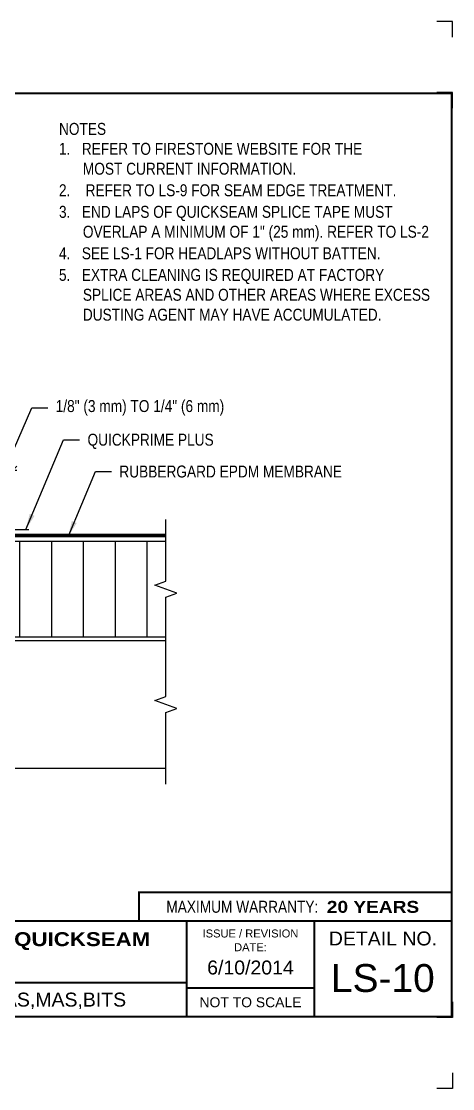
# Model space of a CAD drawing. Header units: inches. Extents: x 143.4 to 163.5, y 96.2 to 113.
# Drawn here: x 156.71 to 163.48, y 96.24 to 113 of the extents above; entities that cross this region are included whole.
import ezdxf
from ezdxf.enums import TextEntityAlignment as Align

# ---------------------------------------------------------------- set-up
doc = ezdxf.new("R2010")
doc.units = ezdxf.units.IN
doc.header["$MEASUREMENT"] = 0
doc.linetypes.add('HIDDEN', pattern=[0.375, 0.25, -0.125])
doc.layers.get('0').update_dxf_attribs({"linetype": 'CONTINUOUS'})
doc.layers.get('DEFPOINTS').update_dxf_attribs({"linetype": 'CONTINUOUS'})
for name, color, linetype in [('FSBP-ADHESIVE', 1, 'HIDDEN'), ('FSBP-ANNO-NOTE', 7, 'CONTINUOUS'), ('FSBP-INSULATION', 7, 'CONTINUOUS'), ('FSBP-MEMBRANE', 7, 'CONTINUOUS'), ('FSBP-SUBSTRATE-GENERIC', 9, 'CONTINUOUS'), ('FSBP-TTLB', 7, 'CONTINUOUS'), ('FSBP-TTLB-BORDER', 7, 'CONTINUOUS'), ('FSBP-TTLB-TEXT', 7, 'CONTINUOUS')]:
    doc.layers.add(name, color=color, linetype=linetype)
doc.styles.add('FSBP_ARIAL', font='arial.ttf')
doc.styles.add('FSBP_ARIAL_BOLD', font='')
doc.styles.add('FSBP_ARIAL_NAR', font='ARIALN.TTF')
doc.styles.get('FSBP_ARIAL_BOLD').set_extended_font_data('Arial Black')
doc.linetypes.add('ZIGZAG', pattern='A,0.0001,-0.2,[131,ltypeshp.shx,S=0.2,R=0,X=-0.2,Y=0],-0.4,[131,ltypeshp.shx,S=0.2,R=180,X=0.2,Y=0],-0.2', length=0.8001)
doc.dimstyles.new('FSBP-DIM', dxfattribs={"dimtxt": 0.1875, "dimasz": 0.125, "dimexe": 0.0625, "dimexo": 0.125, "dimgap": 0.125, "dimtad": 0, "dimdec": 0, "dimzin": 1, "dimdsep": 46, "dimlunit": 4, "dimtxsty": 'FSBP_ARIAL_NAR', "dimblk": 'OBLIQUE', "dimcen": 0.09375, "dimdle": 0.0625, "dimclrd": 256, "dimclre": 256, "dimclrt": 256, "dimadec": 0, "dimazin": 0, "dimtfac": 1, "dimtdec": 0, "dimtmove": 1, "dimatfit": 3, "dimfxl": 1, "dimtolj": 1, "dimtzin": 0, "dimlwd": -1, "dimlwe": -1, "dimarcsym": 0})
doc.dimstyles.new('FSBP-LEADER', dxfattribs={"dimtxt": 0.1875, "dimasz": 0.25, "dimexe": 0.0625, "dimexo": 0.125, "dimgap": 0.125, "dimtad": 0, "dimtih": 1, "dimtoh": 1, "dimdec": 4, "dimzin": 0, "dimdsep": 46, "dimlunit": 4, "dimtxsty": 'FSBP_ARIAL_NAR', "dimcen": 0.09375, "dimclrd": 256, "dimclre": 256, "dimclrt": 256, "dimadec": 0, "dimazin": 0, "dimtfac": 1, "dimtdec": 4, "dimtofl": 0, "dimtmove": 0, "dimatfit": 3, "dimfxl": 1, "dimtolj": 1, "dimtzin": 0, "dimlwd": -1, "dimlwe": -1, "dimarcsym": 0})

# ---------------------------------------------------------------- blocks, each defined once
blk = doc.blocks.new('_OBLIQUE')
at = {"color": 0, "linetype": 'ByBlock'}
blk.add_line((-0.5, -0.5), (0.5, 0.5), dxfattribs=at)
blk = doc.blocks.new('*D6')
at = {"layer": 'DEFPOINTS', "color": 0, "transparency": 16777216}
for p in [(156.5716027396005, 105.9496567123613), (156.3216027396005, 105.2976068290744), (156.5716027396005, 105.1401068290745)]:
    blk.add_point(p, dxfattribs=at)
at = {"layer": 'FSBP-ANNO-NOTE', "transparency": 16777216}
for p, q in [((156.4466027396005, 105.9496567123613), (156.8696140560821, 106.9268934686306)), ((156.8696140560821, 106.9268934686306), (157.1196140560821, 106.9268934686306)), ((156.2591027396005, 105.9496567123613), (156.6341027396005, 105.9496567123613)), ((156.3216027396005, 105.4226068290744), (156.3216027396005, 106.0121567123613)), ((156.5716027396005, 105.2651068290745), (156.5716027396005, 106.0121567123613))]:
    blk.add_line(p, q, dxfattribs=at)
at = {"layer": 'FSBP-ANNO-NOTE', "transparency": 16777216, "xscale": 0.125, "yscale": 0.125, "zscale": 0.125, "rotation": 180}
blk.add_blockref('_OBLIQUE', (156.3216027396005, 105.9496567123613), dxfattribs=at)
at = {"layer": 'FSBP-ANNO-NOTE', "transparency": 16777216, "xscale": 0.125, "yscale": 0.125, "zscale": 0.125}
blk.add_blockref('_OBLIQUE', (156.5716027396005, 105.9496567123613), dxfattribs=at)
at = {"layer": 'FSBP-ANNO-NOTE', "transparency": 16777216, "insert": (157.2446140560821, 106.9268934686306), "char_height": 0.1875, "attachment_point": 4, "style": 'FSBP_ARIAL_NAR'}
blk.add_mtext('\\A1;1/8" (3 mm) TO 1/4" (6 mm)', dxfattribs=at)
blk = doc.blocks.new('TTLB-EPDM_2')
at = {"layer": 'DEFPOINTS', "linetype": 'Continuous', "ltscale": 1.75}
for points in [[(20.01562500000003, 13.88083333333333), (20.01562500000003, 14.13083333333333), (19.76562500000003, 14.13083333333333)], [(20.01562500000003, -2.380833333333342), (20.01562500000003, -2.630833333333342), (19.76562500000003, -2.630833333333342)]]:
    blk.add_lwpolyline(points, dxfattribs=at)
at = {"layer": 'DEFPOINTS', "color": 1}
for points in [[(20.015625, 12.765625), (20.015625, 13.015625), (19.765625, 13.015625)], [(20.015625, -1.265625), (20.015625, -1.515625), (19.765625, -1.515625)]]:
    blk.add_lwpolyline(points, dxfattribs=at)
at = {"layer": 'FSBP-TTLB', "const_width": 0.03125}
blk.add_lwpolyline([(15.09028770518938, 0), (20, 0), (20, 0.4512598240669945), (15.09028770518938, 0.4512598240669945)], close=True, dxfattribs=at)
for points in [[(0, 0), (0, -1.5), (20, -1.5), (20, 0), (0, 0)], [(15.84028770518938, 0), (15.84028770518938, -0.9643749050531198)], [(17.84110496735593, 0), (17.84110496735593, -1.5)], [(20, 0), (20, -1.5)], [(4.825208527206769, -0.9643749050531198), (15.84028770518938, -0.9643749050531198)], [(15.84028770518938, -0.9643749050531198), (15.84028770518938, -1.5)], [(15.84028770518938, -1.048740175933006), (17.84110496735593, -1.048740175933006)]]:
    blk.add_lwpolyline(points, dxfattribs=at)
at = {"layer": 'FSBP-TTLB-BORDER', "const_width": 0.03125}
blk.add_lwpolyline([(20, 0), (20, 13), (0, 13), (0, 0)], dxfattribs=at)
at = {"layer": 'FSBP-TTLB-TEXT', "style": 'FSBP_ARIAL_NAR'}
blk.add_text('MAXIMUM WARRANTY:', height=0.1875, dxfattribs=at).set_placement((17.90516569312837, 0.2256299120335257), align=Align.MIDDLE_RIGHT)
at = {"layer": 'FSBP-TTLB-TEXT', "style": 'FSBP_ARIAL'}
for s, height, p in [('ISSUE / REVISION', 0.125, (16.84069633627263, -0.1938496373466023)), ('DETAIL NO.', 0.21875, (18.92055248367797, -0.2724398367368792)), ('DATE:', 0.125, (16.84069633627263, -0.409973105348854)), ('NOT TO SCALE', 0.15625, (16.84069633627263, -1.274370087966503))]:
    blk.add_text(s, height=height, dxfattribs=at).set_placement(p, align=Align.MIDDLE_CENTER)
at = {"layer": 'FSBP-TTLB-TEXT'}
for tag, height, style, p in [('MAXIMUM_WARRANTY', 0.1875, 'FSBP_ARIAL_BOLD', (18.03987100774941, 0.2240244307510579)), ('ACCPT_SYSTEMS', 0.21875, 'FSBP_ARIAL', (12.49438170418193, -1.23218745252656))]:
    blk.add_attdef(tag, text='', height=height, dxfattribs=dict(at, style=style)).set_placement(p, align=Align.MIDDLE_LEFT)
for tag, height, style, p in [('DETAIL_DESCP_LINE_1', 0.21875, 'FSBP_ARIAL_BOLD', (10.33118450231211, -0.2831249841755152)), ('DETAIL_DESCP_LINE_2', 0.21875, 'FSBP_ARIAL_BOLD', (10.33118450231211, -0.6812499208775904)), ('ISSUE_REV_DATE', 0.21875, 'FSBP_ARIAL', (16.84069633627263, -0.7282559425942452)), ('DETAIL_NUMBER', 0.4375, 'FSBP_ARIAL', (18.91941590748775, -0.8931630692489421))]:
    blk.add_attdef(tag, text='', height=height, dxfattribs=dict(at, style=style)).set_placement(p, align=Align.MIDDLE_CENTER)

msp = doc.modelspace()

# ---------------------------------------------------------------- hatches: boundary and pattern name
at = {"layer": 'FSBP-INSULATION'}
h = msp.add_hatch(dxfattribs=at)
h.set_pattern_fill('LINE', color=256, scale=4, angle=90, style=0)
h.set_pattern_definition([(90, (-88.31682718467476, 182.3650710056602), (-0.5, 3.061515884555943e-17), [])])
h.paths.add_polyline_path([(147.4117785967262, 104.8288568290745), (147.4117785967262, 104.2038568290745), (147.2400612580103, 104.1413568290745), (147.583495935442, 104.0163568290745), (147.4117785967262, 103.9538568290745), (147.4117785967262, 103.3288568290745), (153.5703849756953, 103.3288568290745), (153.5703849756953, 103.3576250616182), (153.5313224756953, 103.3678283379839), (153.5703849756953, 103.3891923286354), (153.5703849756953, 103.4207595956527), (153.5313224756953, 103.4309628720184), (153.5703849756953, 103.4523268626699), (153.5703849756953, 103.4838941296872), (153.5313224756953, 103.494097406053), (153.5703849756953, 103.5154613967044), (153.5703849756953, 103.5470286637217), (153.5313224756953, 103.5572319400875), (153.5703849756953, 103.5785959307389), (153.5703849756953, 103.6101631977562), (153.5313224756953, 103.620366474122), (153.5703849756953, 103.6417304647735), (153.5703849756953, 103.6732977317907), (153.5313224756953, 103.6835010081565), (153.5703849756953, 103.704864998808), (153.5703849756953, 103.7364322658252), (153.5313224756953, 103.746635542191), (153.5703849756953, 103.7679995328425), (153.5703849756953, 103.7995667998597), (153.5313224756953, 103.8097700762255), (153.5703849756953, 103.831134066877), (153.5703849756953, 103.8627013338943), (153.5313224756953, 103.87290461026), (153.5703849756953, 103.8942686009115), (153.5703849756953, 103.9258358679288), (153.5313224756953, 103.9360391442945), (153.5703849756953, 103.957403134946), (153.5703849756953, 103.9889704019633), (153.5313224756953, 103.9991736783291), (153.5703849756953, 104.0205376689805), (153.5703849756953, 104.0521049359978), (153.5313224756953, 104.0623082123636), (153.5703849756953, 104.083672203015), (153.5703849756953, 104.1152394700323), (153.5313224756953, 104.1254427463981), (153.5703849756953, 104.1468067370496), (153.5703849756952, 104.1783740040668), (153.5313224756953, 104.1885772804326), (153.5703849756953, 104.2099412710841), (153.5703849756953, 104.2415085381014), (153.5313224756953, 104.2517118144671), (153.5703849756953, 104.2730758051186), (153.5703849756953, 104.3046430721359), (153.5313224756953, 104.3148463485016), (153.5703849756953, 104.3362103391531), (153.5703849756953, 104.3677776061704), (153.5313224756953, 104.3779808825361), (153.5703849756953, 104.3993448731876), (153.5703849756953, 104.4309121402049), (153.5313224756953, 104.4411154165706), (153.5703849756953, 104.4624794072221), (153.5703849756953, 104.4940466742394), (153.5313224756953, 104.5042499506052), (153.5703849756953, 104.5256139412567), (153.5703849756953, 104.5571812082739), (153.5313224756953, 104.5673844846397), (153.5703849756953, 104.5887484752912), (153.5703849756953, 104.6203157423084), (153.5313224756953, 104.6305190186742), (153.5703849756953, 104.6518830093257), (153.5703849756953, 104.6834502763429), (153.5313224756953, 104.6936535527087), (153.5703849756953, 104.7150175433602), (153.5469474756953, 104.7351068290745), (153.5469474756953, 104.8288568290745)])
h.paths.add_polyline_path([(158.9734664487638, 103.3288568290745), (158.9734664487637, 103.9538568290745), (159.1451837874797, 104.0163568290745), (158.8017491100478, 104.1413568290745), (158.9734664487636, 104.2038568290745), (158.9734664487637, 104.8288568290745), (153.7344474756953, 104.8288568290745), (153.7344474756953, 104.728984863255), (153.7500724756953, 104.7249035527087), (153.7110099756953, 104.7035395620572), (153.7110099756953, 104.67197229504), (153.7500724756953, 104.6617690186742), (153.7110099756953, 104.6404050280227), (153.7110099756953, 104.6088377610055), (153.7500724756953, 104.5986344846397), (153.7110099756953, 104.5772704939882), (153.7110099756953, 104.5457032269709), (153.7500724756953, 104.5354999506052), (153.7110099756953, 104.5141359599537), (153.7110099756953, 104.4825686929364), (153.7500724756953, 104.4723654165707), (153.7110099756953, 104.4510014259192), (153.7110099756953, 104.4194341589019), (153.7500724756953, 104.4092308825361), (153.7110099756953, 104.3878668918847), (153.7110099756953, 104.3562996248674), (153.7500724756952, 104.3460963485016), (153.7110099756953, 104.3247323578502), (153.7110099756953, 104.2931650908329), (153.7500724756953, 104.2829618144671), (153.7110099756953, 104.2615978238156), (153.7110099756953, 104.2300305567984), (153.7500724756953, 104.2198272804326), (153.7110099756953, 104.1984632897811), (153.7110099756953, 104.1668960227639), (153.7500724756952, 104.1566927463981), (153.7110099756953, 104.1353287557466), (153.7110099756953, 104.1037614887293), (153.7500724756953, 104.0935582123636), (153.7110099756953, 104.0721942217121), (153.7110099756953, 104.0406269546948), (153.7500724756953, 104.0304236783291), (153.7110099756953, 104.0090596876776), (153.7110099756953, 103.9774924206603), (153.7500724756953, 103.9672891442945), (153.7110099756953, 103.9459251536431), (153.7110099756953, 103.9143578866258), (153.7500724756953, 103.90415461026), (153.7110099756953, 103.8827906196086), (153.7110099756953, 103.8512233525913), (153.7500724756953, 103.8410200762255), (153.7110099756953, 103.819656085574), (153.7110099756953, 103.7880888185568), (153.7500724756953, 103.777885542191), (153.7110099756953, 103.7565215515395), (153.7110099756953, 103.7249542845223), (153.7500724756953, 103.7147510081565), (153.7110099756953, 103.693387017505), (153.7110099756953, 103.6618197504878), (153.7500724756953, 103.651616474122), (153.7110099756953, 103.6302524834705), (153.7110099756953, 103.5986852164532), (153.7500724756953, 103.5884819400875), (153.7110099756953, 103.567117949436), (153.7110099756953, 103.5355506824187), (153.7500724756953, 103.525347406053), (153.7110099756953, 103.5039834154014), (153.7110099756953, 103.4724161483842), (153.7500724756953, 103.4622128720184), (153.7110099756953, 103.4408488813669), (153.7110099756953, 103.4092816143497), (153.7500724756953, 103.3990783379839), (153.7110099756953, 103.3777143473324), (153.7110099756953, 103.3461470803152), (153.7500724756953, 103.3359438039494), (153.7371144586016, 103.3288568290745)])
h.paths.add_polyline_path([(149.3423605470612, 103.933403640125), (152.0170493260517, 103.933403640125), (152.0170493260517, 104.224437917069), (149.3423605470612, 104.224437917069)], flags=24)

# ---------------------------------------------------------------- linework, layer by layer
at = {"layer": 'FSBP-ADHESIVE', "linetype": 'ZIGZAG', "ltscale": 0.17}
msp.add_lwpolyline([(150.70979221179, 105.0163568290745), (153.0156974756953, 105.0163568290745), (153.2344474756952, 105.2351068290745), (154.0469474756953, 105.2351068290745), (154.2656974756953, 105.0163568290745), (156.8216027396005, 105.0163568290745)], dxfattribs=at)
at = {"layer": 'FSBP-INSULATION', "linetype": 'Continuous'}
msp.add_lwpolyline([(158.9734664487638, 103.3288568290745), (158.9734664487637, 103.9538568290745), (159.1451837874797, 104.0163568290745), (158.8017491100478, 104.1413568290745), (158.9734664487637, 104.2038568290745), (158.9734664487638, 105.1726068290745)], dxfattribs=at)
at = {"layer": 'FSBP-INSULATION'}
for points in [[(158.9734664487638, 104.8288568290745), (153.7344474756953, 104.8288568290745)], [(153.7371144586015, 103.3288568290745), (158.9734664487638, 103.3288568290745)]]:
    msp.add_lwpolyline(points, dxfattribs=at)
at = {"layer": 'FSBP-MEMBRANE', "const_width": 0.06}
msp.add_lwpolyline([(153.7344474756953, 104.9226068290745), (158.9734664487638, 104.9226068290745)], dxfattribs=at)
at = {"layer": 'FSBP-SUBSTRATE-GENERIC'}
msp.add_line((147.4117785967262, 101.2663568290745), (158.9734664487638, 101.2663568290745), dxfattribs=at)
for points in [[(158.9734664487638, 103.2663568290745), (153.7382746578418, 103.2663568290745)], [(158.9734664487638, 101.0163568290745), (158.9734664487637, 102.1413568290745), (159.1451837874797, 102.2038568290745), (158.8017491100478, 102.3288568290745), (158.9734664487637, 102.3913568290745), (158.9734664487638, 103.3288568290745)]]:
    msp.add_lwpolyline(points, dxfattribs=at)

# ---------------------------------------------------------------- block references
at = {"ltscale": 1.75}
ref = msp.add_blockref('TTLB-EPDM_2', (143.4627011304549, 98.86596216310215), dxfattribs=at)
ref.add_attrib('DETAIL_DESCP_LINE_1', 'LAP SPLICE WITH 1" METAL BATTEN AND 6" QUICKSEAM', dxfattribs={"layer": 'FSBP-TTLB-TEXT', "height": 0.21875, "style": 'FSBP_ARIAL_BOLD'}).set_placement((153.7938856327671, 98.58283717892664), align=Align.MIDDLE_CENTER)
ref.add_attrib('ACCPT_SYSTEMS', 'RMAS,MAS,BITS', dxfattribs={"layer": 'FSBP-TTLB-TEXT', "height": 0.21875, "style": 'FSBP_ARIAL'}).set_placement((155.9570828346369, 97.6337747105756), align=Align.MIDDLE_LEFT)
ref.add_attrib('ISSUE_REV_DATE', '6/10/2014', dxfattribs={"layer": 'FSBP-TTLB-TEXT', "height": 0.21875, "style": 'FSBP_ARIAL'}).set_placement((160.3033974667276, 98.13770622050791), align=Align.MIDDLE_CENTER)
ref.add_attrib('DETAIL_NUMBER', 'LS-10', dxfattribs={"layer": 'FSBP-TTLB-TEXT', "height": 0.4375, "style": 'FSBP_ARIAL'}).set_placement((162.3821170379427, 97.97279909385321), align=Align.MIDDLE_CENTER)
ref.add_attrib('MAXIMUM_WARRANTY', '20 YEARS', dxfattribs={"layer": 'FSBP-TTLB-TEXT', "height": 0.1875, "style": 'FSBP_ARIAL_BOLD'}).set_placement((161.5025721382044, 99.08998659385321), align=Align.MIDDLE_LEFT)

# ---------------------------------------------------------------- texts
at = {"layer": 'FSBP-ANNO-NOTE', "style": 'FSBP_ARIAL_NAR'}
for s, p in [('QUICKPRIME PLUS', (157.7446140560821, 106.4268934686306)), ('RUBBERGARD EPDM MEMBRANE', (158.2446140560821, 105.9268934686306))]:
    msp.add_text(s, height=0.1875, dxfattribs=at).set_placement(p, align=Align.MIDDLE_LEFT)
at = {"layer": 'FSBP-ANNO-NOTE', "insert": (157.2963953987501, 111.401248202004), "char_height": 0.1875, "attachment_point": 1, "style": 'FSBP_ARIAL_NAR'}
msp.add_mtext_dynamic_manual_height_columns('\\pi-0.375,l0.375,t0.1875,0.375;NOTES\\P1.   REFER TO FIRESTONE WEBSITE FOR THE                MOST CURRENT INFORMATION.\\P{\\H0.083333x;\\P\\pt0.375;}2.    REFER TO LS-9 FOR SEAM EDGE TREATMENT.\\P{\\H0.083333x;\\P}3.   END LAPS OF QUICKSEAM SPLICE TAPE MUST OVERLAP A MINIMUM OF 1" (25 mm). REFER TO LS-2\\P{\\H0.083333x;\\P}4.   SEE LS-1 FOR HEADLAPS WITHOUT BATTEN.\\P{\\H0.083333x;\\P}5.   EXTRA CLEANING IS REQUIRED AT FACTORY SPLICE AREAS AND OTHER AREAS WHERE EXCESS DUSTING AGENT MAY HAVE ACCUMULATED.', width=5.85804401305262, gutter_width=23.08110225731588, heights=[3.948287704993122], dxfattribs=at)

# ---------------------------------------------------------------- dimensions: what is measured, and where the dimension line sits
at = {"layer": 'FSBP-ANNO-NOTE'}
dim = msp.add_linear_dim(base=(156.5716027396005, 105.9496567123613), p1=(156.3216027396005, 105.2976068290744), p2=(156.5716027396005, 105.1401068290745), text='1/8" (3 mm) TO 1/4" (6 mm)', dimstyle='FSBP-DIM', dxfattribs=at)
dim.commit()
dim.dimension.update_dxf_attribs({"geometry": '*D6', "text_midpoint": (157.2446140560821, 106.9268934686306), "dimtype": 160})

# ---------------------------------------------------------------- leaders
for points in [[(156.7768805421461, 105.0162041229127), (157.3696140560821, 106.4268934686306), (157.6196140560821, 106.4268934686306)], [(157.4395373444683, 104.9033228071945), (157.8696140560821, 105.9268934686306), (158.1196140560821, 105.9268934686306)]]:
    msp.add_leader(points, dimstyle='FSBP-LEADER', dxfattribs=at)

doc.saveas('drawing.dxf')
